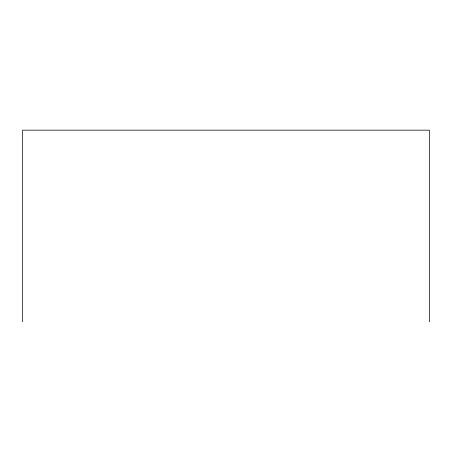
<?xml version="1.0" encoding="UTF-8"?>
<svg xmlns="http://www.w3.org/2000/svg" width="452" height="452" viewBox="0 0 452 452"><rect width="100%" height="100%" fill="white"/><g stroke="black" fill="none" stroke-linecap="round" stroke-linejoin="round"><path stroke-width="0.68" d="M429.4 321.835L429.4 130.165L22.6 130.165L22.6 321.835"/></g></svg>
